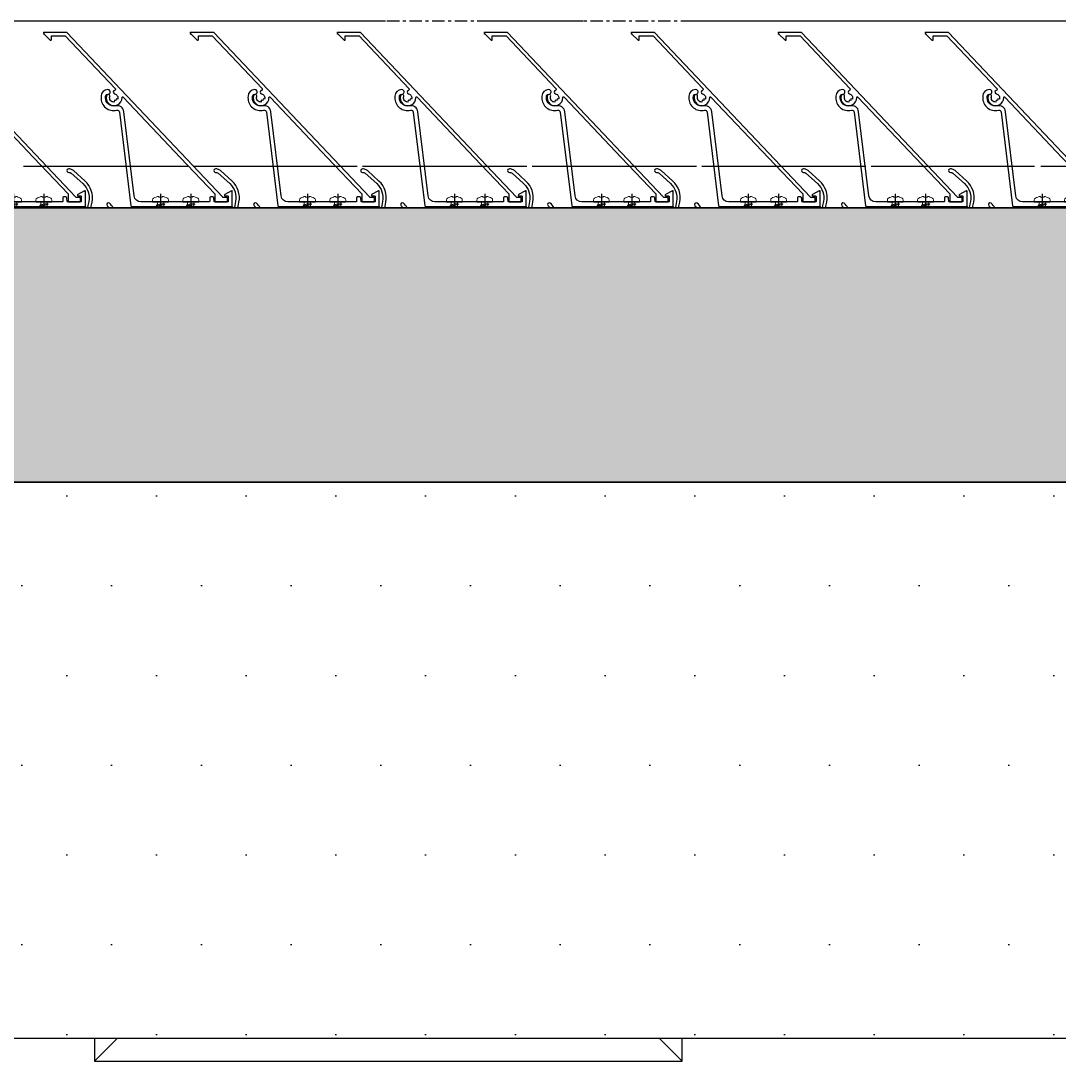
# Model space of a CAD drawing. Header units: millimetres. Extents: x -4391136 to -1798569, y -886572 to -291056.
# Drawn here: x -2458324.1 to -2457864.7, y -383670.9 to -383210.9 of the extents above; entities that cross this region are included whole.
import ezdxf
from ezdxf.enums import TextEntityAlignment as Align

# ---------------------------------------------------------------- set-up
doc = ezdxf.new("R2010")
doc.units = ezdxf.units.MM
doc.set_wipeout_variables(frame=1)
for name, pattern in [('CENTER', [50.8, 31.75, -6.35, 6.35, -6.35]), ('HIDDEN', [0.375, 0.25, -0.125]), ('TA_GL_000.70000', [1.925, 0.7, -0.175, 0.175, -0.175, 0.7]), ('XKITLINE00', [0]), ('XKITLINE02', [4, 2, -2]), ('Xref-C-1-PP17-AR-2214-01-B$0$DPA_Grid _ Level 100', [10, 5.5, -1.6, 1.3, -1.6]), ('Xref-C-1-PP17-AR-2214-01-B$0$Hidden', [7.1438, 4.7625, -2.3813])]:
    doc.linetypes.add(name, pattern=pattern)
for name, color, linetype, plot in [('000 - 0_HIDE_OBJ_FRAMING_DEF_DIMS', 7, 'Continuous', False), ('000 - STRUCTURE_STEEL_FRAMING_DEF_SUB', 7, 'Continuous', False), ('010 - ASPG_EXTR_DEF_SUB', 7, 'Continuous', False), ('010 - ASPG_FASTERN_DEF_SUB', 7, 'Continuous', False)]:
    doc.layers.add(name, color=color, linetype=linetype, plot=plot)
for name, color, linetype in [('000 - 0_SYM_DWG_GRID-BUBBLE_MAIN_COLOR_1', 7, 'Continuous'), ('000 - 0_SYM_DWG_GRIDLINE_MAIN_COLOR_251', 7, 'Continuous'), ('000 - GRID', 7, 'CENTER'), ('000 - STRUCTURE_STEEL_ACCESORIES_HATCH_', 7, 'Continuous'), ('000 - STRUCTURE_STEEL_ACCESORIES_HIDDEN_', 7, 'Continuous'), ('000 - STRUCTURE_STEEL_ACCESORIES_MAIN_COLOR_1', 7, 'Continuous'), ('000 - STRUCTURE_STEEL_ACCESORIES_MAIN_COLOR_2', 7, 'Continuous'), ('000 - STRUCTURE_STEEL_ACCESORIES_WIPEOUT_', 7, 'Continuous'), ('000 - STRUCTURE_STEEL_FRAMING_CUT_COLOR_4', 7, 'Continuous'), ('000 - STRUCTURE_STEEL_FRAMING_HIDDEN_', 7, 'Continuous'), ('000 - STRUCTURE_STEEL_FRAMING_SUB_COLOR_2', 7, 'Continuous'), ('000 - STRUCTURE_STEEL_FRAMING_WIPEOUT_', 7, 'Continuous'), ('010 - ASPG_ACCESSORIES_HATCH_', 7, 'Continuous'), ('010 - ASPG_ACCESSORIES_MAIN_COLOR_1', 7, 'Continuous'), ('010 - ASPG_ACCESSORIES_SUB_COLOR_1', 7, 'Continuous'), ('010 - ASPG_ACCESSORIES_SUB_COLOR_2', 7, 'Continuous'), ('010 - ASPG_ACCESSORIES_SYMBOL_', 7, 'Continuous'), ('010 - ASPG_ACCESSORIES_WIPEOUT_', 7, 'Continuous'), ('010 - ASPG_EXTR_MAIN_COLOR_2', 7, 'Continuous'), ('010 - ASPG_FASTERN_MAIN_COLOR_1', 7, 'Continuous'), ('010 - ASPG_FASTERN_SUB_COLOR_2', 7, 'Continuous'), ('010 - ASPG_FASTERN_SUB_COLOR_3', 7, 'Continuous'), ('010 - ASPG_FLASHING_HATCH_', 7, 'Continuous'), ('010 - ASPG_FLASHING_MAIN_COLOR_2', 7, 'Continuous'), ('010 - ASPG_FLASHING_MAIN_COLOR_4', 7, 'Continuous'), ('010 - ASPG_FLASHING_WIPEOUT_', 7, 'Continuous'), ('010 - ASPG_FRAMING_MAIN_COLOR_1', 7, 'Continuous'), ('010 - ASPG_FRAMING_MAIN_COLOR_2', 7, 'Continuous'), ('010 - ASPG_FRAMING_SUB_COLOR_2', 7, 'Continuous'), ('010 - ASPG_FRAMING_WIPEOUT_', 7, 'Continuous'), ('_PP-Dim', 7, 'Continuous'), ('BOLT & SCREW', 7, 'Continuous'), ('Center Line', 7, 'CENTER'), ('Xref-C-1-PP17-AR-2214-01-B$0$A-DETL-MBND', 7, 'Xref-C-1-PP17-AR-2214-01-B$0$Hidden'), ('Xref-C-1-PP17-AR-2214-01-B$0$A-FLOR-E', 7, 'Continuous'), ('Xref-C-1-PP17-AR-2214-01-B$0$A-GLAZ-CURT', 7, 'Continuous'), ('Xref-C-1-PP17-AR-2214-01-B$0$A-ROOF-OTLN', 7, 'Continuous'), ('Xref-C-1-PP17-AR-2214-01-B$0$WALL-E', 7, 'Continuous')]:
    doc.layers.add(name, color=color, linetype=linetype)
doc.layers.add('12-GRID', color=7, linetype='CENTER', lineweight=13)
doc.layers.add('SCREW', color=7, linetype='Continuous', lineweight=5)
doc.styles.add('Arial', font='arial.ttf', dxfattribs={"height": 1500})
doc.styles.add('TA', font='', dxfattribs={"height": 4.5})
doc.styles.get('TA').set_extended_font_data('Cordia New')
pattern_1 = [(45, (68845973.911, -106253.634), (-4.0411152545, 4.0411152545), []), (45, (68845976.6053, -106253.634), (-4.0411152545, 4.0411152545), [])]

# ---------------------------------------------------------------- blocks, each defined once
blk = doc.blocks.new('*U1277')
at = {"layer": '000 - 0_SYM_DWG_GRIDLINE_MAIN_COLOR_251', "color": 7, "linetype": 'ByBlock', "ltscale": 5}
blk.add_line((30, 0), (-560.5, 0), dxfattribs=at)
at = {"color": 7, "style": 'TA', "flags": 1}
blk.add_attdef('LOCATION', (6, -6), '', height=4.5, rotation=270, dxfattribs=at)
at = {"layer": '000 - 0_SYM_DWG_GRID-BUBBLE_MAIN_COLOR_1', "color": 7, "style": 'Arial'}
blk.add_attdef('GRID-HEAD', text='', height=4, rotation=180, dxfattribs=at).set_placement((73.75, 0), align=Align.MIDDLE_CENTER)
blk = doc.blocks.new('W-1-PP17-ENT2_REV00_20260526-152343_LOPF_MAIN_DIMS')
at = {"layer": '000 - GRID', "color": 7, "linetype": 'TA_GL_000.70000', "xscale": 50.00000000000036, "yscale": 50.00000000000036, "zscale": 50.00000000000036, "rotation": 180}
blk.add_blockref('*U1277', (-26525, 0), dxfattribs=at)
blk = doc.blocks.new('Xref-C-1-PP17-AR-2214-01-B$0$DPA_Curved type A - Curved Type A-V75-ENTRANCE 2 - LOWER ROOF FLOOR PLAN01-flat-1')
at = {"layer": 'Xref-C-1-PP17-AR-2214-01-B$0$A-GLAZ-CURT', "color": 7}
for p, q in [((0, -750), (0, 750)), ((0, 750), (0, -750))]:
    blk.add_line(p, q, dxfattribs=at)
blk = doc.blocks.new('W-1-PP17-ENT2_REV00_20260526-152612_EX_LOPF-1')
at = {"layer": '000 - 0_HIDE_OBJ_FRAMING_DEF_DIMS', "color": 7, "linetype": 'Xref-C-1-PP17-AR-2214-01-B$0$DPA_Grid _ Level 100'}
blk.add_line((-29475.62, 0), (7016, 0), dxfattribs=at)
at = {"layer": 'Xref-C-1-PP17-AR-2214-01-B$0$A-DETL-MBND', "color": 7}
blk.add_line((-13435, -200), (970, -200), dxfattribs=at)
at = {"layer": 'Xref-C-1-PP17-AR-2214-01-B$0$A-FLOR-E', "color": 7}
blk.add_line((-10700, -400), (-15935, -400), dxfattribs=at)
at = {"layer": 'Xref-C-1-PP17-AR-2214-01-B$0$A-ROOF-OTLN', "color": 7}
for p, q in [((-11166.37, -64.24), (-11093.74, -64.24)), ((-11091.37, -64.24), (-11018.74, -64.24)), ((-11016.37, -64.24), (-10943.74, -64.24)), ((-10941.37, -64.24), (-10868.74, -64.24)), ((-10866.37, -64.24), (-10793.74, -64.24)), ((-10791.37, -64.24), (-10719.12, -64.24)), ((-10716.37, -64.24), (-10643.74, -64.24))]:
    blk.add_line(p, q, dxfattribs=at)
at = {"layer": 'Xref-C-1-PP17-AR-2214-01-B$0$WALL-E', "color": 7}
blk.add_line((-15935, -400), (-10700, -400), dxfattribs=at)
at = {"color": 7, "rotation": 270}
blk.add_blockref('Xref-C-1-PP17-AR-2214-01-B$0$DPA_Curved type A - Curved Type A-V75-ENTRANCE 2 - LOWER ROOF FLOOR PLAN01-flat-1', (-11185, -200), dxfattribs=at)
blk = doc.blocks.new('000_ASPG_TYP_FILES_STRUCTURE_STEEL_BK')
at = {"layer": '000 - STRUCTURE_STEEL_ACCESORIES_HIDDEN_', "color": 7}
blk.add_lwpolyline([(0, 7), (5, 7), (5, -7), (0, -7)], close=True, dxfattribs=at)
at = {"layer": '000 - STRUCTURE_STEEL_ACCESORIES_MAIN_COLOR_1', "color": 7}
for points in [[(0, -30), (60, -30), (60, 30), (0, 30)], [(0, -30), (5, -30), (5, 30), (0, 30)]]:
    blk.add_lwpolyline(points, close=True, dxfattribs=at)
blk = doc.blocks.new('000_CKST_FAMELINE_STEEL_STRUCTURE-COLUMN_TOP_VIEW')
at = {"layer": '000 - STRUCTURE_STEEL_FRAMING_DEF_SUB', "color": 7, "linetype": 'XKITLINE00', "lineweight": 0}
for p, q in [((0, 76), (0, 104)), ((26, 90), (-26, 90)), ((0, 14), (0, -14)), ((26, 0), (-26, 0)), ((0, -76), (0, -104)), ((26, -90), (-26, -90))]:
    blk.add_line(p, q, dxfattribs=at)
at = {"layer": '000 - STRUCTURE_STEEL_FRAMING_SUB_COLOR_2', "color": 7}
for p, q in [((-70, 110), (-90, 130)), ((70, 110), (90, 130)), ((-70, -110), (-90, -130)), ((70, -110), (90, -130))]:
    blk.add_line(p, q, dxfattribs=at)
for points in [[(90, 130), (-90, 130), (-90, -130), (90, -130)], [(70, 110), (-70, 110), (-70, -110), (70, -110)]]:
    blk.add_lwpolyline(points, close=True, dxfattribs=at)
for points in [[(15, 83), (-15, 83, -0.414214), (-22, 90, -0.414214), (-15, 97), (15, 97, -0.414214), (22, 90), (22, 90, -0.414214)], [(15, -83), (-15, -83, 0.414214), (-22, -90, 0.414214), (-15, -97), (15, -97, 0.414214), (22, -90), (22, -90, 0.414214)]]:
    blk.add_lwpolyline(points, format="xyb", close=True, dxfattribs=at)
at = {"color": 7, "rotation": 270}
blk.add_blockref('000_ASPG_TYP_FILES_STRUCTURE_STEEL_BK', (0, -3), dxfattribs=at)
at = {"color": 7}
blk.add_wipeout([(50, 50), (50, -50), (170, -50), (170, 50)], dxfattribs=at).dxf.layer = '000 - STRUCTURE_STEEL_FRAMING_WIPEOUT_'
at = {"layer": '000 - STRUCTURE_STEEL_ACCESORIES_HATCH_'}
h = blk.add_hatch(dxfattribs=at)
h.set_pattern_fill('ANSI32', scale=25, angle=270)
h.set_pattern_definition([(315, (1524.514, 2469.062), (6.629126, 6.629126), []), (315, (1524.514, 2464.642), (6.629126, 6.629126), [])])
h.paths.add_polyline_path([(-50, -50), (-42, -50), (-42, -3), (42, -3), (42, -50), (50, -50), (50, 50), (42, 50), (42, 3), (-42, 3), (-42, 50), (-50, 50)])
at = {"layer": '000 - STRUCTURE_STEEL_FRAMING_CUT_COLOR_4', "color": 7, "lineweight": 0}
blk.add_lwpolyline([(-50, -50), (-42, -50), (-42, -3), (42, -3), (42, -50), (50, -50), (50, 50), (42, 50), (42, 3), (-42, 3), (-42, 50), (-50, 50)], close=True, dxfattribs=at)
at = {"layer": '000 - STRUCTURE_STEEL_FRAMING_DEF_SUB', "color": 7, "linetype": 'XKITLINE00', "lineweight": 0}
for p, q in [((110, 44), (110, 16)), ((96, 30), (124, 30)), ((110, -16), (110, -44)), ((96, -30), (124, -30))]:
    blk.add_line(p, q, dxfattribs=at)
at = {"layer": '000 - STRUCTURE_STEEL_FRAMING_HIDDEN_', "color": 7, "linetype": 'XKITLINE02', "ltscale": 4}
for p, q in [((56, -50), (56, 50)), ((50, 3), (170, 3)), ((50, -3), (170, -3))]:
    blk.add_line(p, q, dxfattribs=at)
at = {"layer": '000 - STRUCTURE_STEEL_FRAMING_SUB_COLOR_2', "color": 7}
for p, q in [((50, 3), (50, -3)), ((170, 3), (170, -3))]:
    blk.add_line(p, q, dxfattribs=at)
blk.add_lwpolyline([(50, 50), (50, -50), (170, -50), (170, 50)], close=True, dxfattribs=at)
for centre in [(110, 30), (110, -30)]:
    blk.add_circle(centre, 7, dxfattribs=at)
blk = doc.blocks.new('*U1989')
at = {"color": 7}
blk.add_wipeout([(-2861.05, 0), (2700.42, 0), (2700.42, 119.92), (-2861.05, 119.92)], dxfattribs=at).dxf.layer = '010 - ASPG_FRAMING_WIPEOUT_'
at = {"layer": '010 - ASPG_FRAMING_MAIN_COLOR_1', "color": 7}
for p, q in [((2700.42, 119.92), (-2861.05, 119.92)), ((-2861.05, 0), (-2861.05, 119.92)), ((-2861.05, 114.85), (2700.42, 114.85)), ((-2861.05, 109.54), (2700.42, 109.54)), ((-2861.05, 10.38), (2700.42, 10.38)), ((-2861.05, 5.31), (2700.42, 5.31)), ((-2861.05, 0), (2700.42, 0))]:
    blk.add_line(p, q, dxfattribs=at)
blk = doc.blocks.new('PZG35-9D5')
at = {"layer": 'Center Line', "color": 7}
blk.add_line((0, 3.73), (0, -10.53), dxfattribs=at)
at = {"layer": 'SCREW', "color": 7}
for p, q in [((-1.4, 0), (-1.4, -1.09)), ((1.4, 0), (1.4, -0.59)), ((-1.85, -1.4), (1.85, -0.9)), ((-1.85, -1.4), (-1.4, -1.09)), ((-1.85, -1.4), (-1.4, -1.71)), ((-1.85, -2.7), (1.85, -2.2)), ((-1.85, -2.7), (-1.4, -2.39)), ((-1.85, -2.7), (-1.4, -3.01)), ((-1.85, -4), (-1.4, -3.69)), ((-1.85, -4), (-0.99, -3.88)), ((-1.85, -4), (-1.4, -4.31)), ((-1.4, -1.09), (1.4, -0.59)), ((-1.4, -1.71), (1.4, -1.21)), ((-1.4, -1.71), (-1.4, -2.39)), ((-1.4, -2.39), (1.4, -1.89)), ((-1.4, -3.01), (1.4, -2.51)), ((-1.4, -3.01), (-1.4, -3.69)), ((-1.4, -3.69), (-0.84, -3.59)), ((-1.4, -4.31), (-1.18, -4.27)), ((-1.4, -4.31), (-1.4, -8.1)), ((0.56, -3.34), (1.4, -3.19)), ((0.71, -3.65), (1.85, -3.5)), ((0.71, -3.93), (1.4, -3.81)), ((0.71, -4.61), (1.4, -4.49)), ((1.85, -0.9), (1.4, -0.59)), ((1.85, -0.9), (1.4, -1.21)), ((1.4, -1.21), (1.4, -1.89)), ((1.85, -2.2), (1.4, -1.89)), ((1.85, -2.2), (1.4, -2.51)), ((1.4, -2.51), (1.4, -3.19)), ((1.85, -3.5), (1.4, -3.19)), ((1.85, -3.5), (1.4, -3.81)), ((1.4, -3.81), (1.4, -4.49)), ((1.85, -4.8), (1.4, -4.49)), ((0, -9.5), (-1.4, -8.1)), ((0, -9.5), (1.4, -8.1)), ((0.71, -4.95), (1.85, -4.8)), ((0.71, -5.23), (1.4, -5.11)), ((1.85, -4.8), (1.4, -5.11)), ((1.4, -5.11), (1.4, -8.1))]:
    blk.add_line(p, q, dxfattribs=at)
blk.add_lwpolyline([(0, -9.5), (0.71, -5.23), (0.71, -3.6, 0.417657), (0.41, -3.3, 0.108102), (-0.84, -3.59), (-1.4, -4.7)], format="xyb", dxfattribs=at)
blk = doc.blocks.new('*U3396')
at = {"layer": 'SCREW', "color": 7}
blk.add_lwpolyline([(3.03, 1.78, 0.09906), (0.8, 2.55), (0.8, 2.27), (-0.8, 2.27), (-0.8, 2.55, 0.09906), (-3.03, 1.78, 0.266588), (-3.5, 0.96), (-3.5, 0.2, 0.414214), (-3.3, 0), (3.3, 0, 0.414214), (3.5, 0.2), (3.5, 0.96, 0.266588)], format="xyb", close=True, dxfattribs=at)
blk.add_blockref('PZG35-9D5', (0, 0), dxfattribs=at)
blk = doc.blocks.new('*U3399')
at = {"color": 7}
blk.add_point((0, 0), dxfattribs=at)
at = {"layer": '010 - ASPG_ACCESSORIES_MAIN_COLOR_1', "color": 7}
blk.add_lwpolyline([(-39.7, -0.6, 0.414214), (-40, -0.9), (-40, -7.37, 0.57735), (-39.65, -7.57), (-36.64, -5.83, 0.767327), (-36.79, -5.3), (-37.9, -5.3, -0.414214), (-38.2, -5), (-38.2, -2.8, -0.414214), (-38, -2.6), (-32.18, -2.6, -0.388879), (-31.98, -2.78), (-31.85, -4.34, 0.388879), (-31.35, -4.8), (-30.3, -4.8, 0.414214), (-30, -4.5), (-30, -2.9, -0.414214), (-29.7, -2.6), (0.41, -2.6, -0.378969), (3.39, -5.24), (7.95, -42.52, 0.446593), (11.62, -45.08, -0.489802), (16.08, -48.68), (16.06, -49.36, -0.18248), (15.8, -50.02, -0.267949), (15.33, -50.17, 1.122115), (15.1, -52.34, 0.405004), (18.06, -49.4), (18.08, -48.72, 0.489805), (11.16, -43.13, -0.446597), (9.94, -42.28), (4.87, -0.85, 0.364176), (4.57, -0.6)], format="xyb", close=True, dxfattribs=at)
at = {"layer": '010 - ASPG_EXTR_DEF_SUB', "color": 7}
for p in [(-40, -0.5), (43.44, -76.9), (43.44, -77.5)]:
    blk.add_point(p, dxfattribs=at)
at = {"layer": '010 - ASPG_EXTR_MAIN_COLOR_2', "color": 7}
blk.add_lwpolyline([(11.37, -48.15), (11.47, -47.44), (12.18, -47.56), (12.29, -46.79, -0.535538), (14.19, -49.17, 0.991572), (15.66, -49.58, 1.157025), (8.79, -48.77, -0.688558), (8.27, -48.99), (-17.14, -22.17), (-32.34, -6.13), (-32.34, -2.9, 0.414312), (-32.64, -2.6), (-37.54, -2.6, 0.414116), (-37.84, -2.9), (-37.84, -4.3, 0.414214), (-37.54, -4.6), (-35.99, -4.6, -0.205895), (-35.77, -4.69), (33.23, -77.5), (43.14, -77.5, 0.668179), (43.36, -76.99), (40.52, -74.15, 0.668179), (40.01, -74.36), (40.01, -76), (33.87, -76), (11.86, -52.78, -0.558354), (12.08, -51.95, 0.766275), (12.04, -50.39, -0.438583), (10.71, -48.05)], format="xyb", close=True, dxfattribs=at)
at = {"layer": 'SCREW', "color": 7, "rotation": 180}
for p in [(-21.65, -2.5), (-8.24, -2.5)]:
    blk.add_blockref('*U3396', p, dxfattribs=at)
blk = doc.blocks.new('*U2779')
at = {"color": 7}
blk.add_wipeout([(1385, 4), (60, 4), (60, 69.3), (1385, 69.3)], dxfattribs=at).dxf.layer = '010 - ASPG_FRAMING_WIPEOUT_'
at = {"layer": '010 - ASPG_FRAMING_MAIN_COLOR_2', "color": 7}
blk.add_lwpolyline([(1355, 69.3), (90, 69.3), (90, 6), (1355, 6)], close=True, dxfattribs=at)
at = {"layer": '010 - ASPG_FRAMING_SUB_COLOR_2', "color": 7}
for points in [[(1385, 4), (60, 4), (60, 69.3), (1385, 69.3)], [(60, 2), (60, 4), (1385, 4), (1385, 2)]]:
    blk.add_lwpolyline(points, close=True, dxfattribs=at)
at = {"color": 7, "rotation": 180}
for p in [(760, 69.3), (825, 69.3), (890, 69.3), (955, 69.3), (1020, 69.3), (1085, 69.3), (1150, 69.3), (1215, 69.3)]:
    blk.add_blockref('*U3399', p, dxfattribs=at)
blk = doc.blocks.new('W-1-PP17-ENT2_REV00_20260528-225335_ASPG_UPPF')
at = {"color": 7}
blk.add_blockref('*U2779', (-11939, -152), dxfattribs=at)
at = {"color": 7, "rotation": 90}
blk.add_blockref('000_CKST_FAMELINE_STEEL_STRUCTURE-COLUMN_TOP_VIEW', (-11005, -370), dxfattribs=at)
at = {"color": 7, "rotation": 180}
blk.add_blockref('*U1989', (-13570, -200), dxfattribs=at)
blk = doc.blocks.new('*U1976')
at = {"layer": '010 - ASPG_ACCESSORIES_SUB_COLOR_2', "color": 7}
for p, q in [((-2.08, -1.55), (-2.08, 0)), ((2.08, -1.05), (2.08, 0)), ((-2.73, -1.9), (2.73, -1.4)), ((-2.73, -1.9), (-2.08, -1.55)), ((-2.73, -1.9), (-2.08, -2.25)), ((-2.73, -3.7), (2.73, -3.2)), ((-2.73, -3.7), (-2.08, -3.35)), ((-2.73, -3.7), (-2.08, -4.05)), ((-2.08, -1.55), (2.08, -1.05)), ((-2.08, -2.25), (2.08, -1.75)), ((-2.08, -3.35), (-2.08, -2.25)), ((-2.08, -3.35), (2.08, -2.85)), ((-2.08, -4.05), (2.08, -3.55)), ((-2.08, -5.15), (-2.08, -4.05)), ((2.73, -1.4), (2.08, -1.05)), ((2.73, -1.4), (2.08, -1.75)), ((2.08, -2.85), (2.08, -1.75)), ((2.73, -3.2), (2.08, -2.85)), ((2.73, -3.2), (2.08, -3.55)), ((2.08, -4.65), (2.08, -3.55)), ((-2.73, -5.5), (2.73, -5)), ((-2.73, -5.5), (2.73, -5)), ((-2.73, -5.5), (-2.08, -5.15)), ((-2.73, -5.5), (-2.08, -5.15)), ((-2.73, -5.5), (-2.08, -5.85)), ((-2.73, -5.5), (-2.08, -5.85)), ((-2.73, -7.3), (2.73, -6.8)), ((-2.73, -7.3), (-2.08, -6.95)), ((-2.73, -7.3), (-2.08, -7.65)), ((-2.73, -9.1), (-2.08, -8.75)), ((-2.73, -9.1), (-1.57, -8.98)), ((-2.73, -9.1), (-2.08, -9.45)), ((-2.08, -5.15), (2.08, -4.65)), ((-2.08, -5.15), (2.08, -4.65)), ((-2.08, -5.85), (2.08, -5.35)), ((-2.08, -5.85), (2.08, -5.35)), ((-2.08, -6.95), (-2.08, -5.85)), ((-2.08, -6.95), (-2.08, -5.85)), ((-2.08, -6.95), (2.08, -6.45)), ((-2.08, -7.65), (2.08, -7.15)), ((-2.08, -8.75), (-2.08, -7.65)), ((-2.08, -8.75), (-1.06, -8.61)), ((0.43, -8.44), (2.08, -8.25)), ((0.71, -8.78), (2.73, -8.6)), ((0.71, -9.1), (2.08, -8.95)), ((2.73, -5), (2.08, -4.65)), ((2.73, -5), (2.08, -4.65)), ((2.73, -5), (2.08, -5.35)), ((2.73, -5), (2.08, -5.35)), ((2.08, -6.45), (2.08, -5.35)), ((2.08, -6.45), (2.08, -5.35)), ((2.73, -6.8), (2.08, -6.45)), ((2.73, -6.8), (2.08, -7.15)), ((2.08, -8.25), (2.08, -7.15)), ((2.73, -8.6), (2.08, -8.25)), ((2.73, -8.6), (2.08, -8.95)), ((2.08, -10.05), (2.08, -8.95)), ((-2.73, -10.9), (-2.08, -10.55)), ((-2.73, -10.9), (-1.84, -10.81)), ((-2.73, -10.9), (-2.08, -11.25)), ((-2.08, -9.45), (-1.63, -9.39)), ((-2.08, -10.55), (-2.08, -9.45)), ((-2.08, -10.55), (-1.8, -10.51)), ((-2.08, -11.25), (-1.91, -11.23)), ((-2.08, -12.4), (-2.08, -11.25)), ((-2.08, -12.4), (-2.08, -15.6)), ((0.71, -10.21), (2.08, -10.05)), ((0.71, -10.58), (2.73, -10.4)), ((0.71, -10.9), (2.08, -10.75)), ((2.73, -10.4), (2.08, -10.05)), ((2.73, -10.4), (2.08, -10.75)), ((2.08, -10.75), (2.08, -15.6)), ((0, -17.2), (-2.08, -15.6)), ((0, -17.2), (2.08, -15.6))]:
    blk.add_line(p, q, dxfattribs=at)
blk.add_lwpolyline([(0, -17.2), (0.71, -11.46), (0.71, -8.74, 0.417657), (0.41, -8.44, 0.070993), (-1.53, -8.73), (-2.08, -12.4)], format="xyb", dxfattribs=at)
at = {"layer": '010 - ASPG_ACCESSORIES_SYMBOL_', "color": 7, "linetype": 'CENTER'}
blk.add_line((0, 6.14), (0, -18.2), dxfattribs=at)
at = {"layer": '010 - ASPG_FASTERN_MAIN_COLOR_1', "color": 7}
for p, q in [((-4.17, 5.05), (-4.17, 1.2)), ((3.13, 5.45), (-3.13, 5.45)), ((-2.08, 5.05), (-2.08, 1.2)), ((2.08, 5.05), (2.08, 1.2)), ((4.17, 5.05), (4.17, 1.2)), ((-5.5, 0.55), (-5.5, 0)), ((5.5, 0), (-5.5, 0)), ((-5.2, 0.85), (-4.17, 1.2)), ((5.2, 0.85), (-5.2, 0.85)), ((4.17, 1.2), (-4.17, 1.2)), ((-2.58, 0.85), (-2.08, 1.2)), ((2.45, 0.85), (2.08, 1.2)), ((5.2, 0.85), (4.17, 1.2)), ((5.5, 0.55), (5.5, 0))]:
    blk.add_line(p, q, dxfattribs=at)
for centre, radius, start, end in [((-3.13, 3.89), 1.56, 48.0171, 131.9829), ((0, -0.18), 5.63, 68.2799, 111.7201), ((3.13, 3.89), 1.56, 48.0171, 131.9829), ((-5.2, 0.55), 0.3, 90, 180), ((5.2, 0.55), 0.3, 0, 90)]:
    blk.add_arc(centre, radius, start, end, dxfattribs=at)
blk = doc.blocks.new('G$C7D677D58')
at = {"layer": '010 - ASPG_FASTERN_MAIN_COLOR_1'}
h = blk.add_hatch(dxfattribs=at)
h.set_pattern_fill('ANSI35', scale=0.02, angle=280.6768, style=0)
h.set_pattern_definition([(145.676841, (67.453535, -13.0942606), (0.00281929957, 0.00412935224), []), (145.676841, (67.4500606, -13.0949156), (0.00281929957, 0.00412935224), [0.00625, -0.00125, 0, -0.00125])])
h.paths.add_polyline_path([(0.02989, 0.01545), (0.02447, 0.01545), (0.02447, 0.00055), (0.02989, 0.00055)])
at = {"layer": '010 - ASPG_FASTERN_DEF_SUB', "color": 7, "ltscale": 0.1}
blk.add_line((0.03829, 0.008), (0, 0.008, 0), dxfattribs=at)
at = {"layer": '010 - ASPG_FASTERN_MAIN_COLOR_1', "color": 7}
for p, q in [((0.01247, 0.01493, 0), (0.00767, 0.01493, 0)), ((0.01327, 0, 0), (0.01327, 0.016, 0)), ((0.01327, 0.016, 0), (0.01447, 0.016, 0)), ((0.01447, 0.016, 0), (0.01447, 0, 0)), ((0.02989, 0), (0.02989, 0.016)), ((0.02989, 0.016), (0.03109, 0.016)), ((0.03109, 0.016), (0.03109, 0)), ((0.03109, 0.00107), (0.03109, 0.01493)), ((0.03589, 0.01493), (0.03109, 0.01493)), ((0.0024, 0.012, 0), (0.0016, 0.0112, 0)), ((0.0016, 0.0048, 0), (0.0016, 0.0112, 0)), ((0.00687, 0.0112, 0), (0.0016, 0.0112, 0)), ((0.00687, 0.012, 0), (0.0024, 0.012, 0)), ((0.00687, 0.0028, 0), (0.00687, 0.0132, 0)), ((0.01247, 0.01146, 0), (0.00767, 0.01146, 0)), ((0.01327, 0.0028, 0), (0.01327, 0.0132, 0)), ((0.03589, 0.01146), (0.03109, 0.01146)), ((0.03669, 0.0028), (0.03669, 0.0132)), ((0.00687, 0.0048, 0), (0.0016, 0.0048, 0)), ((0.0024, 0.004, 0), (0.0016, 0.0048, 0)), ((0.00687, 0.004, 0), (0.0024, 0.004, 0)), ((0.01247, 0.00454, 0), (0.00767, 0.00454, 0)), ((0.01247, 0.00107, 0), (0.00767, 0.00107, 0)), ((0.01447, 0, 0), (0.01327, 0, 0)), ((0.03109, 0), (0.02989, 0)), ((0.03589, 0.00454), (0.03109, 0.00454)), ((0.03589, 0.00107), (0.03109, 0.00107))]:
    blk.add_line(p, q, dxfattribs=at)
at = {"layer": '010 - ASPG_FASTERN_MAIN_COLOR_1', "color": 7, "elevation": 0}
for points in [[(0.00767, 0.01493, 0.46188), (0.00767, 0.01146, 0.23094), (0.00767, 0.00454, 0.46188), (0.00767, 0.00107)], [(0.01247, 0.01493, -0.46188), (0.01247, 0.01146, -0.23094), (0.01247, 0.00454, -0.46188), (0.01247, 0.00107)], [(0.03589, 0.01493, -0.46188), (0.03589, 0.01146, -0.23094), (0.03589, 0.00454, -0.46188), (0.03589, 0.00107)]]:
    blk.add_lwpolyline(points, format="xyb", dxfattribs=at)
at = {"layer": '010 - ASPG_FASTERN_MAIN_COLOR_1', "color": 7}
blk.add_lwpolyline([(0.02989, 0.01545), (0.02447, 0.01545), (0.02447, 0.00055), (0.02989, 0.00055)], close=True, dxfattribs=at)
at = {"layer": '010 - ASPG_FASTERN_SUB_COLOR_2', "color": 7, "linetype": 'HIDDEN'}
for p, q in [((0.02989, 0.012), (0.01447, 0.012, 0)), ((0.02989, 0.0112), (0.01447, 0.0112, 0)), ((0.02989, 0.0048), (0.01447, 0.0048, 0)), ((0.02989, 0.004), (0.01447, 0.004, 0))]:
    blk.add_line(p, q, dxfattribs=at)
blk = doc.blocks.new('010 - ASPG_ACCESSORIES_BRACKET_FOR_FRAME_TYPE-1_CUT-VIEW')
at = {"color": 7}
blk.add_wipeout([(0, 25), (0, 0), (40, 0), (40, 3), (3, 3), (3, 25)], dxfattribs=at).dxf.layer = '010 - ASPG_ACCESSORIES_WIPEOUT_'
at = {"layer": '010 - ASPG_ACCESSORIES_HATCH_'}
h = blk.add_hatch(dxfattribs=at)
h.set_pattern_fill('ANSI32', scale=0.03)
h.set_pattern_definition(pattern_1)
h.paths.add_polyline_path([(1.45, 16.09), (1.1, 16.73), (0.75, 16.09), (0, 16.09), (0, 25), (3, 25), (2.98, 16.09)])
h = blk.add_hatch(dxfattribs=at)
h.set_pattern_fill('ANSI32', scale=0.03)
h.set_pattern_definition(pattern_1)
h.paths.add_polyline_path([(0, 0), (0, 11.78), (0.18, 11.92), (1.25, 11.92), (1.6, 11.27), (1.95, 11.92), (3, 11.92), (3, 3), (19.7, 3), (19.7, 0)])
h = blk.add_hatch(dxfattribs=at)
h.set_pattern_fill('ANSI32', scale=0.03)
h.set_pattern_definition(pattern_1)
h.paths.add_polyline_path([(28.7, 0), (28.7, 3), (40, 3), (40, 0)])
at = {"layer": '010 - ASPG_ACCESSORIES_MAIN_COLOR_1', "color": 7}
blk.add_lwpolyline([(0, 25), (0, 0), (40, 0), (40, 3), (3, 3), (3, 25)], close=True, dxfattribs=at)
at = {"layer": '010 - ASPG_ACCESSORIES_SUB_COLOR_1', "color": 7}
for points in [[(1.45, 16.09), (1.1, 16.73), (0.75, 16.09), (0, 16.09), (0, 25), (3, 25), (2.98, 16.09)], [(0, 0), (0, 11.78), (0.18, 11.92), (1.25, 11.92), (1.6, 11.27), (1.95, 11.92), (3, 11.92), (3, 3), (19.7, 3), (19.7, 0)], [(28.7, 0), (28.7, 3), (40, 3), (40, 0)]]:
    blk.add_lwpolyline(points, close=True, dxfattribs=at)
blk = doc.blocks.new('G$CF155826C')
at = {"layer": '010 - ASPG_FASTERN_DEF_SUB', "color": 7, "ltscale": 0.1}
blk.add_line((0, 0.008), (0.03829, 0.008, 0), dxfattribs=at)
at = {"layer": '010 - ASPG_FASTERN_MAIN_COLOR_1', "color": 7}
for p, q in [((0.0024, 0.01493), (0.0072, 0.01493)), ((0.0072, 0.016), (0.0072, 0)), ((0.0084, 0.016), (0.0072, 0.016)), ((0.0072, 0.00107), (0.0072, 0.01493)), ((0.0084, 0), (0.0084, 0.016)), ((0.02382, 0.016, 0), (0.02382, 0, 0)), ((0.02502, 0.016, 0), (0.02382, 0.016, 0)), ((0.02502, 0, 0), (0.02502, 0.016, 0)), ((0.02582, 0.01493, 0), (0.03062, 0.01493, 0)), ((0.0016, 0.0028), (0.0016, 0.0132)), ((0.0024, 0.01146), (0.0072, 0.01146)), ((0.02502, 0.0028, 0), (0.02502, 0.0132, 0)), ((0.02582, 0.01146, 0), (0.03062, 0.01146, 0)), ((0.03142, 0.0028, 0), (0.03142, 0.0132, 0)), ((0.03142, 0.012, 0), (0.03589, 0.012, 0)), ((0.03142, 0.0112, 0), (0.03669, 0.0112, 0)), ((0.03589, 0.012, 0), (0.03669, 0.0112, 0)), ((0.03669, 0.0048, 0), (0.03669, 0.0112, 0)), ((0.03142, 0.0048, 0), (0.03669, 0.0048, 0)), ((0.03589, 0.004, 0), (0.03669, 0.0048, 0)), ((0.0024, 0.00454), (0.0072, 0.00454)), ((0.0024, 0.00107), (0.0072, 0.00107)), ((0.0072, 0), (0.0084, 0)), ((0.02382, 0, 0), (0.02502, 0, 0)), ((0.02582, 0.00454, 0), (0.03062, 0.00454, 0)), ((0.02582, 0.00107, 0), (0.03062, 0.00107, 0)), ((0.03142, 0.004, 0), (0.03589, 0.004, 0))]:
    blk.add_line(p, q, dxfattribs=at)
at = {"layer": '010 - ASPG_FASTERN_MAIN_COLOR_1', "color": 7, "elevation": 0}
for points in [[(0.0024, 0.01493, 0.46188), (0.0024, 0.01146, 0.23094), (0.0024, 0.00454, 0.46188), (0.0024, 0.00107)], [(0.02582, 0.01493, 0.46188), (0.02582, 0.01146, 0.23094), (0.02582, 0.00454, 0.46188), (0.02582, 0.00107)], [(0.03062, 0.01493, -0.46188), (0.03062, 0.01146, -0.23094), (0.03062, 0.00454, -0.46188), (0.03062, 0.00107)]]:
    blk.add_lwpolyline(points, format="xyb", dxfattribs=at)
at = {"layer": '010 - ASPG_FASTERN_SUB_COLOR_3', "color": 7, "linetype": 'HIDDEN'}
for p, q in [((0.0084, 0.012), (0.02382, 0.012, 0)), ((0.0084, 0.0112), (0.02382, 0.0112, 0)), ((0.0084, 0.0048), (0.02382, 0.0048, 0)), ((0.0084, 0.004), (0.02382, 0.004, 0))]:
    blk.add_line(p, q, dxfattribs=at)
blk = doc.blocks.new('*U3068')
at = {"color": 7, "xscale": -1, "rotation": 270}
blk.add_blockref('*U1976', (3, -19), dxfattribs=at)
at = {"color": 7}
blk.add_wipeout([(45, 45), (45, 0), (0, 0), (0, -5), (50, -5), (50, 45)], dxfattribs=at).dxf.layer = '000 - STRUCTURE_STEEL_ACCESORIES_WIPEOUT_'
at = {"layer": '010 - ASPG_ACCESSORIES_HATCH_'}
h = blk.add_hatch(dxfattribs=at)
h.set_pattern_fill('ANSI32', scale=0.03, angle=-90)
h.set_pattern_definition([(315, (-106132.4893, -14494268.6785), (1.01027881362, 1.01027881362), []), (315, (-106132.4893, -14494269.352), (1.01027881362, 1.01027881362), [])])
h.paths.add_polyline_path([(45, 45), (45, 0), (0, 0), (0, -5), (50, -5), (50, 45)])
at = {"layer": '000 - STRUCTURE_STEEL_ACCESORIES_MAIN_COLOR_2', "color": 7}
blk.add_lwpolyline([(45, 45), (45, 0), (0, 0), (0, -5), (50, -5), (50, 45)], close=True, dxfattribs=at)
at = {"color": 7, "xscale": -1000, "yscale": 1000, "zscale": 1000}
for name, p, rotation in [('G$CF155826C', (36.6, 30.5), 180), ('G$C7D677D58', (32.2, 16.47, 0), 90)]:
    blk.add_blockref(name, p, dxfattribs=dict(at, rotation=rotation))
at = {"color": 7, "xscale": -1, "rotation": 180}
blk.add_blockref('010 - ASPG_ACCESSORIES_BRACKET_FOR_FRAME_TYPE-1_CUT-VIEW', (0, -5), dxfattribs=at)
blk = doc.blocks.new('*U3395')
at = {"layer": '12-GRID', "color": 7, "linetype": 'CENTER'}
for p, q in [((0, -6.2), (0, 2.2)), ((-4.2, -2), (4.2, -2))]:
    blk.add_line(p, q, dxfattribs=at)
at = {"layer": 'BOLT & SCREW', "color": 7}
for p, q in [((-0.55, -1.77), (-1.77, -1.56)), ((-0.55, -2.23), (-1.77, -2.44)), ((-0.46, -1.77), (-0.88, -1.56)), ((-0.46, -2.23), (-0.88, -2.44)), ((-0.23, -1.45), (-0.44, -0.23)), ((-0.23, -1.54), (-0.44, -1.12)), ((-0.23, -2.46), (-0.44, -2.88)), ((-0.23, -2.55), (-0.44, -3.77)), ((0.23, -1.45), (0.44, -0.23)), ((0.23, -1.54), (0.44, -1.12)), ((0.44, -2.88), (0.23, -2.46)), ((0.23, -2.55), (0.44, -3.77)), ((0.46, -1.77), (0.88, -1.56)), ((0.46, -2.23), (0.88, -2.44)), ((0.55, -1.77), (1.77, -1.56)), ((0.55, -2.23), (1.77, -2.44))]:
    blk.add_line(p, q, dxfattribs=at)
for points in [[(-1.77, -1.56), (-0.88, -1.56, 0.414214), (-0.44, -1.12), (-0.44, -0.23), (0.44, -0.23), (0.44, -1.12, 0.414214), (0.88, -1.56), (1.77, -1.56), (1.77, -2.44), (0.88, -2.44, 0.414214), (0.44, -2.88), (0.44, -3.77), (-0.44, -3.77), (-0.44, -2.88, 0.414214), (-0.88, -2.44), (-1.77, -2.44)], [(0.23, -2.46, -0.414214), (0.46, -2.23), (0.55, -2.23), (0.55, -1.77), (0.46, -1.77, -0.414214), (0.23, -1.54), (0.23, -1.45), (-0.23, -1.45), (-0.23, -1.54, -0.414214), (-0.46, -1.77), (-0.55, -1.77), (-0.55, -2.23), (-0.46, -2.23, -0.414214), (-0.23, -2.46), (-0.23, -2.55), (0.23, -2.55)]]:
    blk.add_lwpolyline(points, format="xyb", close=True, dxfattribs=at)
blk.add_circle((0, -2), 3.5, dxfattribs=at)
blk = doc.blocks.new('*U3047')
at = {"layer": '010 - ASPG_EXTR_DEF_SUB', "color": 7}
for p in [(130, 0), (195, 0), (260, 0), (325, 0), (390, 0), (455, 0), (520, 0)]:
    blk.add_point(p, dxfattribs=at)
at = {"layer": '010 - ASPG_EXTR_MAIN_COLOR_2', "color": 7}
for points in [[(75.56, 33.07, 0.077048), (108.74, 68.44, -0.247674), (108.99, 68.57), (110.98, 68.57, -0.044131), (111.47, 68.5, -0.125846), (113.96, 67.21, -0.098851), (114.82, 66.03, -0.205828), (114.79, 61.2, -0.115116), (111.37, 57.18, 0.822373), (112.46, 56.1, 0.109185), (116.15, 60.56, 0.208323), (116.19, 66.64, 0.100528), (114.97, 68.32, 0.145116), (111.29, 70.07), (95.76, 70.07, 0.433659), (95.46, 69.75), (95.84, 63.96, 0.082069), (95.86, 63.87, 0.720654), (97.33, 63.97, 0.079224), (97.34, 64.07), (97.07, 68.14, -0.433659), (97.47, 68.57), (105.86, 68.57, -0.607385), (106.35, 67.62, -0.045829), (87.78, 45.76, -0.560492)], [(561.35, 67.62, -0.045829), (542.78, 45.76, -0.560492), (542.29, 45.89, 0.31786), (539.21, 48.24, 0.953288), (539.08, 46.72, -2.423004), (537.26, 44.89, 0.952315), (535.74, 44.76, 0.300821), (537.89, 41.76, -0.560492), (537.98, 41.25, -0.019425), (528.62, 33.46, -0.552501), (528.15, 33.64, 0.344461), (524.99, 36.3, 0.952015), (524.86, 34.78, -2.423186), (523.04, 32.95, 0.952015), (521.52, 32.82, 0.2854), (523.49, 29.89, -0.553378), (523.56, 29.38, 0.030674), (508.46, 15.06, 0.4171), (509.11, 5.27, 0.935553), (510.1, 6.41, -0.43441), (509.8, 14.29, -0.014998), (516.92, 21.45, -0.738349), (519.92, 19.76, 0.004917), (516.81, 4.8, 0.263611), (519.88, -4.46), (525, -9.08, 0.125884), (526.27, -9.75, 0.044275), (527.09, -9.87, 1.107655), (527.13, -8.33, -0.215596), (526.02, -7.99), (520.89, -3.35, -0.263611), (518.28, 4.51, -0.004855), (521.34, 19.26, 0.23396), (520.82, 21.95, -0.24081), (520.71, 24.9, -0.104157), (520.78, 25), (522.99, 26.93, -0.229021), (525.7, 26.89, -0.381721), (530.27, 9.07, 0.977382), (531.62, 8.41, 0.361105), (527.41, 27.5, -0.496126), (527.44, 30.69, 0.003188), (529.06, 31.9, -0.002827), (530.56, 33.07, 0.077048), (563.74, 68.44, -0.247674)]]:
    blk.add_lwpolyline(points, format="xyb", dxfattribs=at)
for points in [[(160.76, 70.07, 0.433659), (160.46, 69.75), (160.84, 63.96, 0.082069), (160.86, 63.87, 0.720654), (162.33, 63.97, 0.079224), (162.34, 64.07), (162.07, 68.14, -0.433659), (162.47, 68.57), (170.86, 68.57, -0.607385), (171.35, 67.62, -0.045829), (152.78, 45.76, -0.560492), (152.29, 45.89, 0.31786), (149.21, 48.24, 0.953288), (149.08, 46.72, -2.423004), (147.26, 44.89, 0.952315), (145.74, 44.76, 0.300821), (147.89, 41.76, -0.560492), (147.98, 41.25, -0.019425), (138.62, 33.46, -0.552501), (138.15, 33.64, 0.344461), (134.99, 36.3, 0.952015), (134.86, 34.78, -2.423186), (133.04, 32.95, 0.952015), (131.52, 32.82, 0.2854), (133.49, 29.89, -0.553378), (133.56, 29.38, 0.030674), (118.46, 15.06, 0.4171), (119.11, 5.27, 0.935553), (120.1, 6.41, -0.43441), (119.8, 14.29, -0.014998), (126.92, 21.45, -0.738349), (129.92, 19.76, 0.004917), (126.81, 4.8, 0.263611), (129.88, -4.46), (135, -9.08, 0.125884), (136.27, -9.75, 0.044275), (137.09, -9.87, 1.107655), (137.13, -8.33, -0.215596), (136.02, -7.99), (130.89, -3.35, -0.263611), (128.28, 4.51, -0.004855), (131.34, 19.26, 0.23396), (130.82, 21.95, -0.24081), (130.71, 24.9, -0.104157), (130.78, 25), (132.99, 26.93, -0.229021), (135.7, 26.89, -0.381721), (140.27, 9.07, 0.977382), (141.62, 8.41, 0.361105), (137.41, 27.5, -0.496126), (137.44, 30.69, 0.003188), (139.06, 31.9, -0.002827), (140.56, 33.07, 0.077048), (173.74, 68.44, -0.247674), (173.99, 68.57), (175.98, 68.57, -0.044131), (176.47, 68.5, -0.125846), (178.96, 67.21, -0.098851), (179.82, 66.03, -0.205828), (179.79, 61.2, -0.115116), (176.37, 57.18, 0.822373), (177.46, 56.1, 0.109185), (181.15, 60.56, 0.208323), (181.19, 66.64, 0.100528), (179.97, 68.32, 0.145116), (176.29, 70.07)], [(225.76, 70.07, 0.433659), (225.46, 69.75), (225.84, 63.96, 0.082069), (225.86, 63.87, 0.720654), (227.33, 63.97, 0.079224), (227.34, 64.07), (227.07, 68.14, -0.433659), (227.47, 68.57), (235.86, 68.57, -0.607385), (236.35, 67.62, -0.045829), (217.78, 45.76, -0.560492), (217.29, 45.89, 0.31786), (214.21, 48.24, 0.953288), (214.08, 46.72, -2.423004), (212.26, 44.89, 0.952315), (210.74, 44.76, 0.300821), (212.89, 41.76, -0.560492), (212.98, 41.25, -0.019425), (203.62, 33.46, -0.552501), (203.15, 33.64, 0.344461), (199.99, 36.3, 0.952015), (199.86, 34.78, -2.423186), (198.04, 32.95, 0.952015), (196.52, 32.82, 0.2854), (198.49, 29.89, -0.553378), (198.56, 29.38, 0.030674), (183.46, 15.06, 0.4171), (184.11, 5.27, 0.935553), (185.1, 6.41, -0.43441), (184.8, 14.29, -0.014998), (191.92, 21.45, -0.738349), (194.92, 19.76, 0.004917), (191.81, 4.8, 0.263611), (194.88, -4.46), (200, -9.08, 0.125884), (201.27, -9.75, 0.044275), (202.09, -9.87, 1.107655), (202.13, -8.33, -0.215596), (201.02, -7.99), (195.89, -3.35, -0.263611), (193.28, 4.51, -0.004855), (196.34, 19.26, 0.23396), (195.82, 21.95, -0.24081), (195.71, 24.9, -0.104157), (195.78, 25), (197.99, 26.93, -0.229021), (200.7, 26.89, -0.381721), (205.27, 9.07, 0.977382), (206.62, 8.41, 0.361105), (202.41, 27.5, -0.496126), (202.44, 30.69, 0.003188), (204.06, 31.9, -0.002827), (205.56, 33.07, 0.077048), (238.74, 68.44, -0.247674), (238.99, 68.57), (240.98, 68.57, -0.044131), (241.47, 68.5, -0.125846), (243.96, 67.21, -0.098851), (244.82, 66.03, -0.205828), (244.79, 61.2, -0.115116), (241.37, 57.18, 0.822373), (242.46, 56.1, 0.109185), (246.15, 60.56, 0.208323), (246.19, 66.64, 0.100528), (244.97, 68.32, 0.145116), (241.29, 70.07)], [(290.76, 70.07, 0.433659), (290.46, 69.75), (290.84, 63.96, 0.082069), (290.86, 63.87, 0.720654), (292.33, 63.97, 0.079224), (292.34, 64.07), (292.07, 68.14, -0.433659), (292.47, 68.57), (300.86, 68.57, -0.607385), (301.35, 67.62, -0.045829), (282.78, 45.76, -0.560492), (282.29, 45.89, 0.31786), (279.21, 48.24, 0.953288), (279.08, 46.72, -2.423004), (277.26, 44.89, 0.952315), (275.74, 44.76, 0.300821), (277.89, 41.76, -0.560492), (277.98, 41.25, -0.019425), (268.62, 33.46, -0.552501), (268.15, 33.64, 0.344461), (264.99, 36.3, 0.952015), (264.86, 34.78, -2.423186), (263.04, 32.95, 0.952015), (261.52, 32.82, 0.2854), (263.49, 29.89, -0.553378), (263.56, 29.38, 0.030674), (248.46, 15.06, 0.4171), (249.11, 5.27, 0.935553), (250.1, 6.41, -0.43441), (249.8, 14.29, -0.014998), (256.92, 21.45, -0.738349), (259.92, 19.76, 0.004917), (256.81, 4.8, 0.263611), (259.88, -4.46), (265, -9.08, 0.125884), (266.27, -9.75, 0.044275), (267.09, -9.87, 1.107655), (267.13, -8.33, -0.215596), (266.02, -7.99), (260.89, -3.35, -0.263611), (258.28, 4.51, -0.004855), (261.34, 19.26, 0.23396), (260.82, 21.95, -0.24081), (260.71, 24.9, -0.104157), (260.78, 25), (262.99, 26.93, -0.229021), (265.7, 26.89, -0.381721), (270.27, 9.07, 0.977382), (271.62, 8.41, 0.361105), (267.41, 27.5, -0.496126), (267.44, 30.69, 0.003188), (269.06, 31.9, -0.002827), (270.56, 33.07, 0.077048), (303.74, 68.44, -0.247674), (303.99, 68.57), (305.98, 68.57, -0.044131), (306.47, 68.5, -0.125846), (308.96, 67.21, -0.098851), (309.82, 66.03, -0.205828), (309.79, 61.2, -0.115116), (306.37, 57.18, 0.822373), (307.46, 56.1, 0.109185), (311.15, 60.56, 0.208323), (311.19, 66.64, 0.100528), (309.97, 68.32, 0.145116), (306.29, 70.07)], [(355.76, 70.07, 0.433659), (355.46, 69.75), (355.84, 63.96, 0.082069), (355.86, 63.87, 0.720654), (357.33, 63.97, 0.079224), (357.34, 64.07), (357.07, 68.14, -0.433659), (357.47, 68.57), (365.86, 68.57, -0.607385), (366.35, 67.62, -0.045829), (347.78, 45.76, -0.560492), (347.29, 45.89, 0.31786), (344.21, 48.24, 0.953288), (344.08, 46.72, -2.423004), (342.26, 44.89, 0.952315), (340.74, 44.76, 0.300821), (342.89, 41.76, -0.560492), (342.98, 41.25, -0.019425), (333.62, 33.46, -0.552501), (333.15, 33.64, 0.344461), (329.99, 36.3, 0.952015), (329.86, 34.78, -2.423186), (328.04, 32.95, 0.952015), (326.52, 32.82, 0.2854), (328.49, 29.89, -0.553378), (328.56, 29.38, 0.030674), (313.46, 15.06, 0.4171), (314.11, 5.27, 0.935553), (315.1, 6.41, -0.43441), (314.8, 14.29, -0.014998), (321.92, 21.45, -0.738349), (324.92, 19.76, 0.004917), (321.81, 4.8, 0.263611), (324.88, -4.46), (330, -9.08, 0.125884), (331.27, -9.75, 0.044275), (332.09, -9.87, 1.107655), (332.13, -8.33, -0.215596), (331.02, -7.99), (325.89, -3.35, -0.263611), (323.28, 4.51, -0.004855), (326.34, 19.26, 0.23396), (325.82, 21.95, -0.24081), (325.71, 24.9, -0.104157), (325.78, 25), (327.99, 26.93, -0.229021), (330.7, 26.89, -0.381721), (335.27, 9.07, 0.977382), (336.62, 8.41, 0.361105), (332.41, 27.5, -0.496126), (332.44, 30.69, 0.003188), (334.06, 31.9, -0.002827), (335.56, 33.07, 0.077048), (368.74, 68.44, -0.247674), (368.99, 68.57), (370.98, 68.57, -0.044131), (371.47, 68.5, -0.125846), (373.96, 67.21, -0.098851), (374.82, 66.03, -0.205828), (374.79, 61.2, -0.115116), (371.37, 57.18, 0.822373), (372.46, 56.1, 0.109185), (376.15, 60.56, 0.208323), (376.19, 66.64, 0.100528), (374.97, 68.32, 0.145116), (371.29, 70.07)], [(420.76, 70.07, 0.433659), (420.46, 69.75), (420.84, 63.96, 0.082069), (420.86, 63.87, 0.720654), (422.33, 63.97, 0.079224), (422.34, 64.07), (422.07, 68.14, -0.433659), (422.47, 68.57), (430.86, 68.57, -0.607385), (431.35, 67.62, -0.045829), (412.78, 45.76, -0.560492), (412.29, 45.89, 0.31786), (409.21, 48.24, 0.953288), (409.08, 46.72, -2.423004), (407.26, 44.89, 0.952315), (405.74, 44.76, 0.300821), (407.89, 41.76, -0.560492), (407.98, 41.25, -0.019425), (398.62, 33.46, -0.552501), (398.15, 33.64, 0.344461), (394.99, 36.3, 0.952015), (394.86, 34.78, -2.423186), (393.04, 32.95, 0.952015), (391.52, 32.82, 0.2854), (393.49, 29.89, -0.553378), (393.56, 29.38, 0.030674), (378.46, 15.06, 0.4171), (379.11, 5.27, 0.935553), (380.1, 6.41, -0.43441), (379.8, 14.29, -0.014998), (386.92, 21.45, -0.738349), (389.92, 19.76, 0.004917), (386.81, 4.8, 0.263611), (389.88, -4.46), (395, -9.08, 0.125884), (396.27, -9.75, 0.044275), (397.09, -9.87, 1.107655), (397.13, -8.33, -0.215596), (396.02, -7.99), (390.89, -3.35, -0.263611), (388.28, 4.51, -0.004855), (391.34, 19.26, 0.23396), (390.82, 21.95, -0.24081), (390.71, 24.9, -0.104157), (390.78, 25), (392.99, 26.93, -0.229021), (395.7, 26.89, -0.381721), (400.27, 9.07, 0.977382), (401.62, 8.41, 0.361105), (397.41, 27.5, -0.496126), (397.44, 30.69, 0.003188), (399.06, 31.9, -0.002827), (400.56, 33.07, 0.077048), (433.74, 68.44, -0.247674), (433.99, 68.57), (435.98, 68.57, -0.044131), (436.47, 68.5, -0.125846), (438.96, 67.21, -0.098851), (439.82, 66.03, -0.205828), (439.79, 61.2, -0.115116), (436.37, 57.18, 0.822373), (437.46, 56.1, 0.109185), (441.15, 60.56, 0.208323), (441.19, 66.64, 0.100528), (439.97, 68.32, 0.145116), (436.29, 70.07)], [(485.76, 70.07, 0.433659), (485.46, 69.75), (485.84, 63.96, 0.082069), (485.86, 63.87, 0.720654), (487.33, 63.97, 0.079224), (487.34, 64.07), (487.07, 68.14, -0.433659), (487.47, 68.57), (495.86, 68.57, -0.607385), (496.35, 67.62, -0.045829), (477.78, 45.76, -0.560492), (477.29, 45.89, 0.31786), (474.21, 48.24, 0.953288), (474.08, 46.72, -2.423004), (472.26, 44.89, 0.952315), (470.74, 44.76, 0.300821), (472.89, 41.76, -0.560492), (472.98, 41.25, -0.019425), (463.62, 33.46, -0.552501), (463.15, 33.64, 0.344461), (459.99, 36.3, 0.952015), (459.86, 34.78, -2.423186), (458.04, 32.95, 0.952015), (456.52, 32.82, 0.2854), (458.49, 29.89, -0.553378), (458.56, 29.38, 0.030674), (443.46, 15.06, 0.4171), (444.11, 5.27, 0.935553), (445.1, 6.41, -0.43441), (444.8, 14.29, -0.014998), (451.92, 21.45, -0.738349), (454.92, 19.76, 0.004917), (451.81, 4.8, 0.263611), (454.88, -4.46), (460, -9.08, 0.125884), (461.27, -9.75, 0.044275), (462.09, -9.87, 1.107655), (462.13, -8.33, -0.215596), (461.02, -7.99), (455.89, -3.35, -0.263611), (453.28, 4.51, -0.004855), (456.34, 19.26, 0.23396), (455.82, 21.95, -0.24081), (455.71, 24.9, -0.104157), (455.78, 25), (457.99, 26.93, -0.229021), (460.7, 26.89, -0.381721), (465.27, 9.07, 0.977382), (466.62, 8.41, 0.361105), (462.41, 27.5, -0.496126), (462.44, 30.69, 0.003188), (464.06, 31.9, -0.002827), (465.56, 33.07, 0.077048), (498.74, 68.44, -0.247674), (498.99, 68.57), (500.98, 68.57, -0.044131), (501.47, 68.5, -0.125846), (503.96, 67.21, -0.098851), (504.82, 66.03, -0.205828), (504.79, 61.2, -0.115116), (501.37, 57.18, 0.822373), (502.46, 56.1, 0.109185), (506.15, 60.56, 0.208323), (506.19, 66.64, 0.100528), (504.97, 68.32, 0.145116), (501.29, 70.07)]]:
    blk.add_lwpolyline(points, format="xyb", close=True, dxfattribs=at)
at = {"color": 7, "rotation": 179.999999999989}
for p in [(149.09, 42.89), (214.09, 42.89), (279.09, 42.89), (344.09, 42.89), (409.09, 42.89), (474.09, 42.89), (539.09, 42.89), (134.87, 30.95), (199.87, 30.95), (264.87, 30.95), (329.87, 30.95), (394.87, 30.95), (459.87, 30.95), (524.87, 30.95)]:
    blk.add_blockref('*U3395', p, dxfattribs=at)
blk = doc.blocks.new('*U3056')
at = {"color": 7}
blk.add_wipeout([(0, -52), (1504.55, -52), (1504.55, -298), (0, -298)], dxfattribs=at).dxf.layer = '010 - ASPG_FLASHING_WIPEOUT_'
at = {"layer": '010 - ASPG_FLASHING_HATCH_'}
h = blk.add_hatch(dxfattribs=at)
h.set_pattern_fill('DOTS', scale=0.5)
h.set_pattern_definition([(0, (0, 0), (19.8438, 39.6875), [0, -39.6875])])
h.paths.add_polyline_path([(0, -52), (1504.55, -52), (1504.55, -298), (0, -298)])
at = {"layer": '010 - ASPG_FLASHING_MAIN_COLOR_2', "color": 7}
blk.add_lwpolyline([(0, -52), (1504.55, -52), (1504.55, -298), (0, -298)], close=True, dxfattribs=at)
at = {"color": 7}
blk.add_wipeout([(0, 69.3), (1504.55, 69.3), (1504.55, -52), (0, -52)], dxfattribs=at).dxf.layer = '010 - ASPG_FLASHING_WIPEOUT_'
at = {"layer": '010 - ASPG_FLASHING_HATCH_'}
h = blk.add_hatch(dxfattribs=at)
h.set_pattern_fill('DOTS', scale=0.1)
h.set_pattern_definition([(0, (0, 0), (3.96875, 7.9375), [0, -7.9375])])
h.paths.add_polyline_path([(0, 69.3), (1504.55, 69.3), (1504.55, -52), (0, -52)])
at = {"layer": '010 - ASPG_FLASHING_MAIN_COLOR_4', "color": 7}
blk.add_lwpolyline([(0, 69.3), (1504.55, 69.3), (1504.55, -52), (0, -52)], close=True, dxfattribs=at)

msp = doc.modelspace()

# ---------------------------------------------------------------- block references
at = {"layer": '_PP-Dim', "color": 7}
msp.add_blockref('W-1-PP17-ENT2_REV00_20260526-152343_LOPF_MAIN_DIMS', (-2447156.51, -383210.87), dxfattribs=at)

# ---------------------------------------------------------------- next in the draw order: block references
at = {"color": 7}
msp.add_blockref('W-1-PP17-ENT2_REV00_20260528-225335_ASPG_UPPF', (-2447156.51, -383210.87), dxfattribs=at)

# ---------------------------------------------------------------- next in the draw order: block references
at = {"color": 7, "rotation": 270}
msp.add_blockref('*U3068', (-2458182.41, -383360.87), dxfattribs=at)

# ---------------------------------------------------------------- next in the draw order: block references
at = {"color": 7, "rotation": 180}
msp.add_blockref('*U3047', (-2457775.75, -383286.21), dxfattribs=at)

# ---------------------------------------------------------------- next in the draw order: block references
at = {"layer": '_PP-Dim', "color": 7}
msp.add_blockref('W-1-PP17-ENT2_REV00_20260526-152612_EX_LOPF-1', (-2447156.51, -383210.87), dxfattribs=at)

# ---------------------------------------------------------------- next in the draw order: block references
at = {"color": 7}
msp.add_blockref('*U3056', (-2459095.51, -383362.87), dxfattribs=at)

doc.saveas('drawing.dxf')
